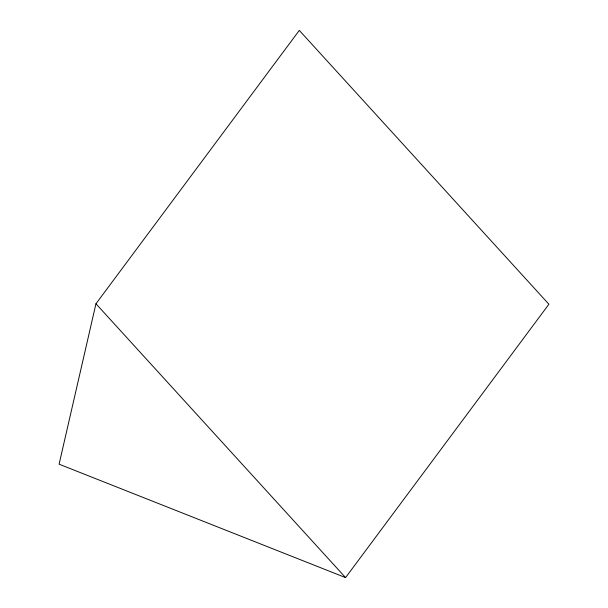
<?xml version="1.0" encoding="UTF-8"?>
<svg xmlns="http://www.w3.org/2000/svg" width="608" height="608" viewBox="0 0 608 608"><rect width="100%" height="100%" fill="white"/><g stroke="black" fill="none" stroke-linecap="round" stroke-linejoin="round"><path stroke-width="0.91" d="M95.958 303.764L59.09 464.185L345.572 577.6L548.91 304.236L299.303 30.4L95.958 303.764L345.572 577.6"/></g></svg>
